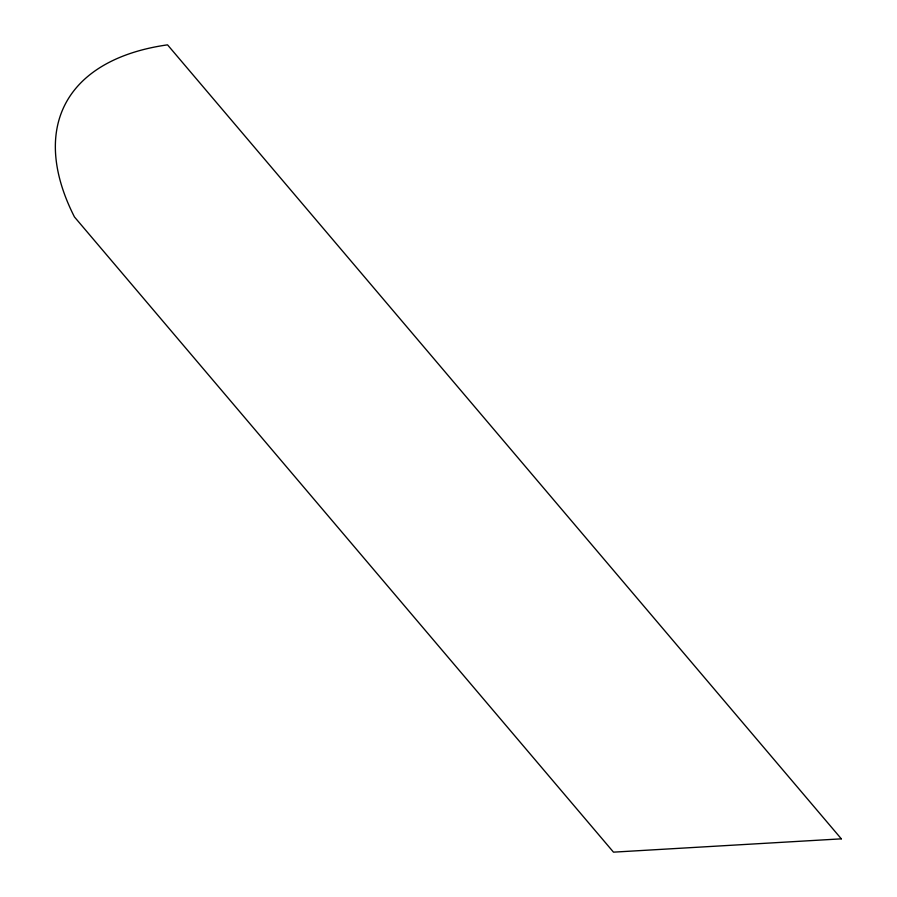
<?xml version="1.0" encoding="UTF-8"?>
<svg xmlns="http://www.w3.org/2000/svg" width="897" height="897" viewBox="0 0 897 897"><rect width="100%" height="100%" fill="white"/><g stroke="black" fill="none" stroke-linecap="round" stroke-linejoin="round"><path stroke-width="1.35" d="M841.33 838.841L613.492 852.15L74.462 216.962A346.175 171.518 26.6 0 1 167.537 44.85L841.33 838.841"/></g></svg>
